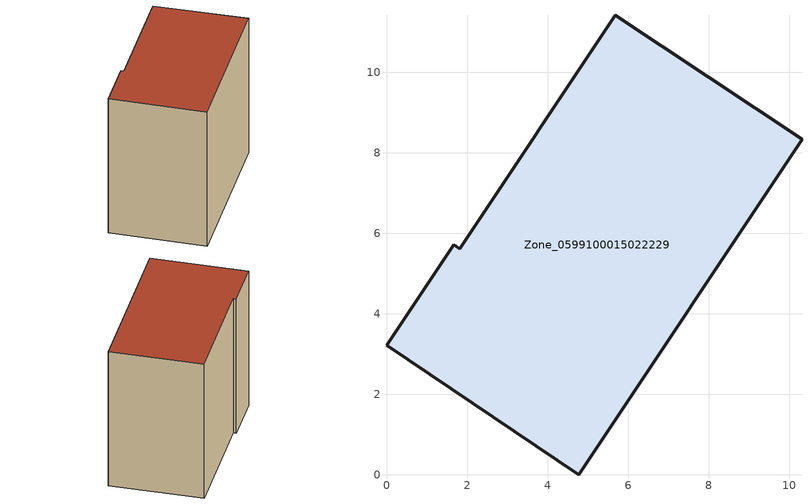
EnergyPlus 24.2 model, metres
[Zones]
Zone_0599100015022229
 floor ground (C_G): 4.77,0 0,3.23 1.66,5.72 1.81,5.62 5.68,11.42 10.31,8.33 z0.52
 wall outside (C_F): 0,3.23 4.77,0 10.31,8.33 5.68,11.42 1.81,5.62 1.66,5.72 0,3.23 z0.52:9.49
 roof outside (C_R): 1.66,5.72 0,3.23 4.77,0 10.31,8.33 5.68,11.42 1.81,5.62 z9.49
[BUILDING]
Pand.0599100015022229: North Axis=0; Terrain=City; Loads Convergence Tolerance Value=0.04; Temperature Convergence Tolerance Value=0.4; Solar Distribution=FullExterior; Maximum Number of Warmup Days=25; Minimum Number of Warmup Days=1
[Site:Location]
Rotterdam.The.Hague.AP_ZH_NLD Design_Conditions: Latitude=51.96; Longitude=4.45; Time Zone=1; Elevation=-4.5
[SITE:GROUNDTEMPERATURE:BUILDINGSURFACE]
18, 18, 18, 18, 18, 18, 18, 18, 18, 18, 18, 18
[MATERIAL] Thermal Absorptance=0.9; Solar Absorptance=0.7; Visible Absorptance=0.7
Name | Roughness | Thickness | Conductivity | Density | Specific Heat
G.TI.2006-2014 | MediumSmooth | 0.15 | 0.06 | 540 | 1210
F.TI.2006-2014 | Rough | 0.3 | 0.12 | 1920 | 840
R.TI.2006-2014 | MediumRough | 0.2 | 0.08 | 1500 | 1000
[CONSTRUCTION]
C_G: G.TI.2006-2014
C_F: F.TI.2006-2014
C_R: R.TI.2006-2014
[ZONE]
Zone_0599100015022229: Type=1; Multiplier=1; Ceiling Height=Autocalculate; Volume=Autocalculate; Floor Area=autocalculate; Part of Total Floor Area=Yes
[ZONEINFILTRATION:DESIGNFLOWRATE]
Infil_Zone_0599100015022229: Zone or ZoneList or Space or SpaceList=Zone_0599100015022229; Schedule=AlwaysOn; Design Flow Rate Calculation Method=Flow/Area; Flow Rate per Floor Area=0.0015; Constant Term Coefficient=1; Temperature Term Coefficient=0; Velocity Term Coefficient=0; Velocity Squared Term Coefficient=0
[HVACTEMPLATE:ZONE:IDEALLOADSAIRSYSTEM]
Zone_0599100015022229: Maximum Heating Supply Air Temperature=50; Minimum Cooling Supply Air Temperature=13; Maximum Heating Supply Air Humidity Ratio=0.0156; Minimum Cooling Supply Air Humidity Ratio=0.0077; Heating Limit=NoLimit; Cooling Limit=NoLimit; Dehumidification Control Type=ConstantSensibleHeatRatio; Cooling Sensible Heat Ratio=0.7; Dehumidification Setpoint=60; Humidification Control Type=None; Humidification Setpoint=30; Outdoor Air Method=None; Outdoor Air Flow Rate per Person=0.00944; Outdoor Air Flow Rate per Zone Floor Area=0; Outdoor Air Flow Rate per Zone=0; Demand Controlled Ventilation Type=None; Outdoor Air Economizer Type=NoEconomizer; Heat Recovery Type=None; Sensible Heat Recovery Effectiveness=0.7; Latent Heat Recovery Effectiveness=0.65
[ZONECONTROL:THERMOSTAT]
ThermostatControl_Zone_0599100015022229: Zone or ZoneList=Zone_0599100015022229; Control Type Schedule=DualSetpointControlType; Control 1=Thermostat_Zone_0599100015022229; Temperature Difference Between Cutout And Setpoint=0
[THERMOSTATSETPOINT:DUALSETPOINT]
Thermostat_Zone_0599100015022229: Heating Setpoint Temperature Schedule=HeatingSetpoint_Zone_0599100015022229; Cooling Setpoint Temperature Schedule=CoolingSetpoint_Zone_0599100015022229
[SCHEDULE:COMPACT]
HeatingSetpoint_Zone_0599100015022229: Through: 12/31, For: AllDays, Until: 24:00, 21
CoolingSetpoint_Zone_0599100015022229: Through: 12/31, For: AllDays, Until: 24:00, 24
DualSetpointControlType: Through: 12/31, For: AllDays, Until: 24:00, 4
AlwaysOn: Through: 12/31, For: AllDays, Until: 24:00, 1
